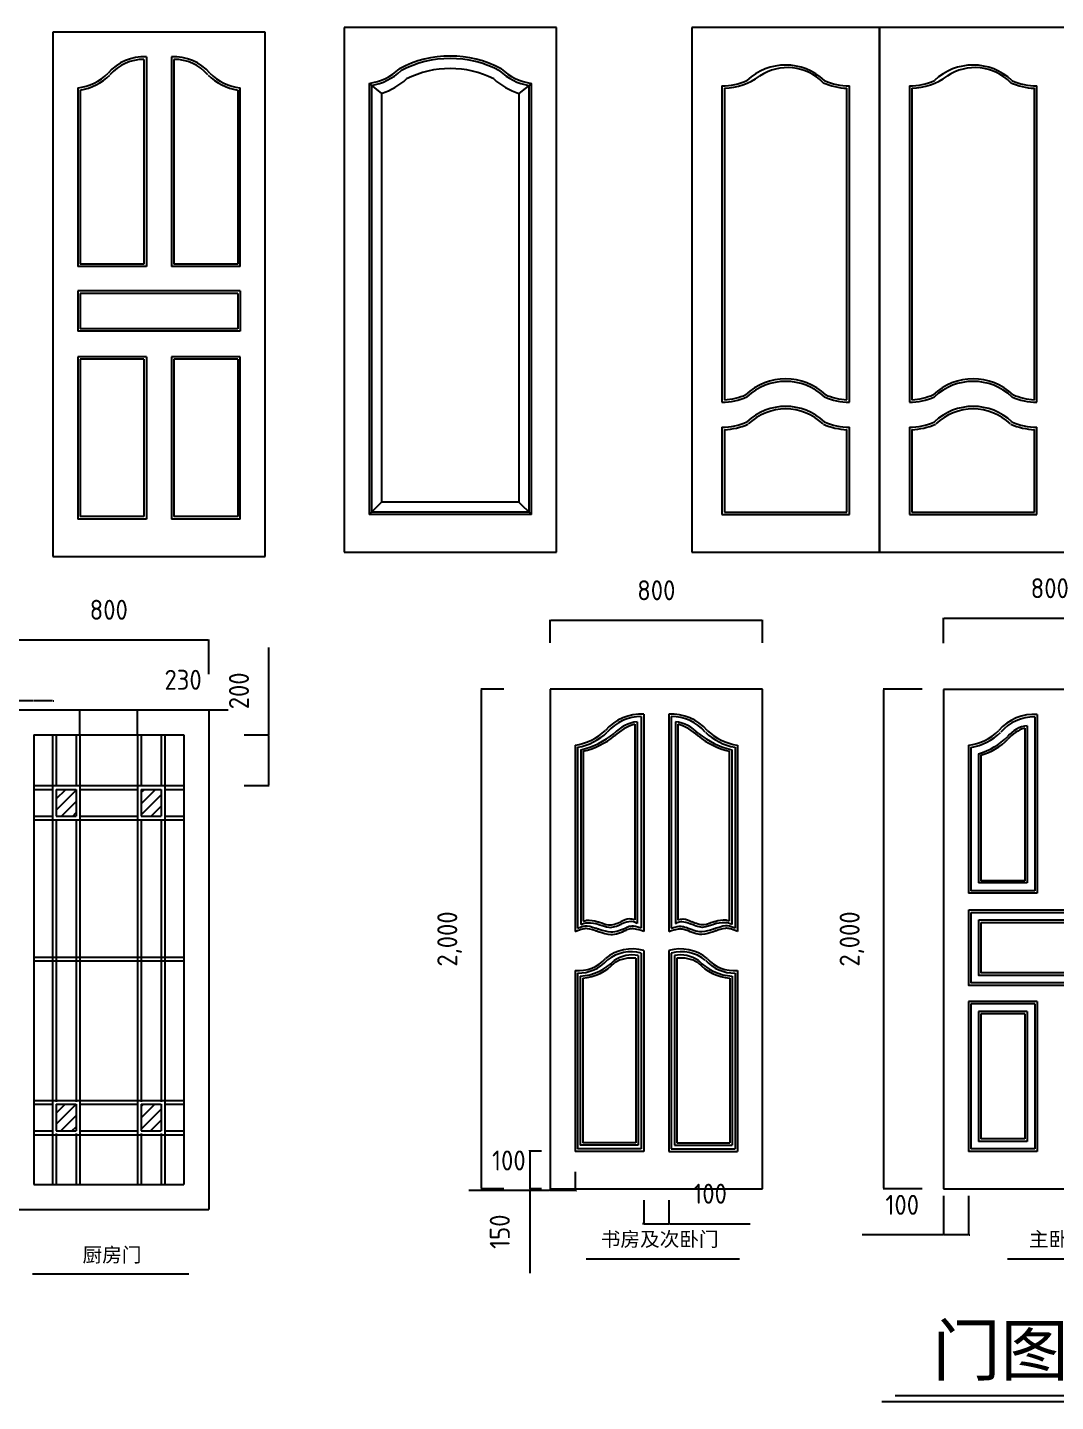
# Model space of a CAD drawing. Extents: x -42728 to 99010, y -18674 to 47645.
# Drawn here: x 17772 to 21885, y 516 to 6017 of the extents above; entities that cross this region are included whole.
import ezdxf

# ---------------------------------------------------------------- set-up
doc = ezdxf.new("R2010")
doc.units = 0
doc.header["$LTSCALE"] = 100
doc.header["$MEASUREMENT"] = 0
doc.layers.get('0').update_dxf_attribs({"linetype": 'CONTINUOUS'})
doc.layers.get('DEFPOINTS').update_dxf_attribs({"linetype": 'CONTINUOUS'})
for name, color, linetype in [('CUANG', 4, 'CONTINUOUS'), ('DIMIAN', 8, 'CONTINUOUS'), ('JIAJU', 7, 'CONTINUOUS'), ('家具', 223, 'CONTINUOUS')]:
    doc.layers.add(name, color=color, linetype=linetype)
doc.styles.get("Standard").update_dxf_attribs({"font": 'ISOCP'})
doc.dimstyles.get("Standard").update_dxf_attribs({"dimtxt": 2.5, "dimasz": 2.5, "dimexe": 1.25, "dimexo": 0.625, "dimtad": 1, "dimdec": 4, "dimdsep": 46, "dimlunit": 6, "dimtxsty": 'Standard', "dimcen": 2.5, "dimadec": 0, "dimazin": 0, "dimtfac": 1, "dimtdec": 4, "dimtmove": 0, "dimatfit": 3, "dimfxl": 1, "dimtolj": 1, "dimtzin": 0, "dimarcsym": 0})

# ---------------------------------------------------------------- blocks, each defined once
blk = doc.blocks.new('*D695')
at = {"color": 0, "linetype": 'ByBlock', "transparency": 16777216}
for p, q in [((10768.9, 1105.9), (10768.9, 1206.5)), ((10771.4, 1205.3), (10996.4, 1205.3)), ((10998.9, 1105.9), (10998.9, 1206.5)), ((10998.9, 1205.3), (11361.4, 1205.3))]:
    blk.add_line(p, q, dxfattribs=at)
for points in [[(10771.4, 1205.7), (10771.4, 1204.9), (10768.9, 1205.3)], [(10996.4, 1205.7), (10996.4, 1204.9), (10998.9, 1205.3)]]:
    blk.add_solid(points, dxfattribs=at)
at = {"layer": 'DEFPOINTS', "color": 0, "linetype": 'ByBlock', "transparency": 16777216}
for p in [(10998.9, 1205.3), (10768.9, 1105.3), (10998.9, 1105.3)]:
    blk.add_point(p, dxfattribs=at)
at = {"color": 0, "linetype": 'ByBlock', "transparency": 16777216, "insert": (11181.4, 1325.3), "char_height": 80, "attachment_point": 5}
blk.add_mtext('\\A1;230', dxfattribs=at)
blk = doc.blocks.new('*D682')
at = {"color": 0, "linetype": 'ByBlock', "transparency": 16777216}
for p, q in [((10483.9, 1205.9), (10483.9, 1345.5)), ((10486.4, 1344.3), (11281.4, 1344.3)), ((11283.9, 1205.9), (11283.9, 1345.5))]:
    blk.add_line(p, q, dxfattribs=at)
for points in [[(10486.4, 1344.7), (10486.4, 1343.8), (10483.9, 1344.3)], [(11281.4, 1344.7), (11281.4, 1343.8), (11283.9, 1344.3)]]:
    blk.add_solid(points, dxfattribs=at)
at = {"layer": 'DEFPOINTS', "color": 0, "linetype": 'ByBlock', "transparency": 16777216}
for p in [(11283.9, 1344.3), (10483.9, 1205.3), (11283.9, 1205.3)]:
    blk.add_point(p, dxfattribs=at)
at = {"color": 0, "linetype": 'ByBlock', "transparency": 16777216, "insert": (10883.9, 1464.3), "char_height": 80, "attachment_point": 5}
blk.add_mtext('\\A1;800', dxfattribs=at)
blk = doc.blocks.new('*D694')
at = {"color": 0, "linetype": 'ByBlock', "transparency": 16777216}
for p, q in [((10581.4, 1105.3), (10285.6, 1105.3)), ((10583.9, 1105.9), (10583.9, 1106.5)), ((10658.9, 1105.3), (10583.9, 1105.3)), ((10658.9, 1105.9), (10658.9, 1106.5)), ((10661.4, 1105.3), (10663.9, 1105.3))]:
    blk.add_line(p, q, dxfattribs=at)
for points in [[(10581.4, 1105.7), (10581.4, 1104.9), (10583.9, 1105.3)], [(10661.4, 1105.7), (10661.4, 1104.9), (10658.9, 1105.3)]]:
    blk.add_solid(points, dxfattribs=at)
at = {"layer": 'DEFPOINTS', "color": 0, "linetype": 'ByBlock', "transparency": 16777216}
for p in [(10583.9, 1105.3), (10583.9, 1105.3), (10658.9, 1105.3)]:
    blk.add_point(p, dxfattribs=at)
at = {"color": 0, "linetype": 'ByBlock', "transparency": 16777216, "insert": (10432.2, 1225.3), "char_height": 80, "attachment_point": 5}
blk.add_mtext('\\A1;75', dxfattribs=at)
blk = doc.blocks.new('*D696')
at = {"color": 0, "linetype": 'ByBlock', "transparency": 16777216}
for p, q in [((11524.9, 1105.3), (11524.9, 1454.4)), ((11425.5, 1105.3), (11526.1, 1105.3)), ((11524.9, 904.1), (11524.9, 1102.8)), ((11425.5, 901.6), (11526.1, 901.6))]:
    blk.add_line(p, q, dxfattribs=at)
for points in [[(11524.5, 1102.8), (11525.3, 1102.8), (11524.9, 1105.3)], [(11524.5, 904.1), (11525.3, 904.1), (11524.9, 901.6)]]:
    blk.add_solid(points, dxfattribs=at)
at = {"layer": 'DEFPOINTS', "color": 0, "linetype": 'ByBlock', "transparency": 16777216}
for p in [(11424.9, 1105.3), (11524.9, 1105.3), (11424.9, 901.6)]:
    blk.add_point(p, dxfattribs=at)
at = {"color": 0, "linetype": 'ByBlock', "transparency": 16777216, "insert": (11404.9, 1281.1), "char_height": 80, "attachment_point": 5, "rotation": 90}
blk.add_mtext('\\A1;200', dxfattribs=at)
blk = doc.blocks.new('*D702')
at = {"color": 0, "linetype": 'ByBlock', "transparency": 16777216}
for p, q in [((19471.6, 1825.4), (19316.8, 1825.4)), ((19318, 1822.9), (19318, -172.1)), ((19471.6, -174.6), (19316.8, -174.6))]:
    blk.add_line(p, q, dxfattribs=at)
for points in [[(19317.6, 1822.9), (19318.4, 1822.9), (19318, 1825.4)], [(19317.6, -172.1), (19318.4, -172.1), (19318, -174.6)]]:
    blk.add_solid(points, dxfattribs=at)
at = {"layer": 'DEFPOINTS', "color": 0, "linetype": 'ByBlock', "transparency": 16777216}
for p in [(19472.2, 1825.4), (19318, -174.6), (19472.2, -174.6)]:
    blk.add_point(p, dxfattribs=at)
at = {"color": 0, "linetype": 'ByBlock', "transparency": 16777216, "insert": (19191.3, 825.4), "char_height": 80, "attachment_point": 5, "rotation": 90}
blk.add_mtext('\\A1;2,000', dxfattribs=at)
blk = doc.blocks.new('*D701')
at = {"color": 0, "linetype": 'ByBlock', "transparency": 16777216}
for p, q in [((17897.6, 1825.4), (17806.8, 1825.4)), ((17808, 1822.9), (17808, -172.1)), ((17897.6, -174.6), (17806.8, -174.6))]:
    blk.add_line(p, q, dxfattribs=at)
for points in [[(17807.6, 1822.9), (17808.4, 1822.9), (17808, 1825.4)], [(17807.6, -172.1), (17808.4, -172.1), (17808, -174.6)]]:
    blk.add_solid(points, dxfattribs=at)
at = {"layer": 'DEFPOINTS', "color": 0, "linetype": 'ByBlock', "transparency": 16777216}
for p in [(17898.3, 1825.4), (17808, -174.6), (17898.3, -174.6)]:
    blk.add_point(p, dxfattribs=at)
at = {"color": 0, "linetype": 'ByBlock', "transparency": 16777216, "insert": (17681.3, 825.4), "char_height": 80, "attachment_point": 5, "rotation": 90}
blk.add_mtext('\\A1;2,000', dxfattribs=at)
blk = doc.blocks.new('*D705')
at = {"color": 0, "linetype": 'ByBlock', "transparency": 16777216}
for p, q in [((17997.6, -24.6), (17948.9, -24.6)), ((17950.1, -22.1), (17950.1, -19.6)), ((17950.1, -24.6), (17950.1, -174.6)), ((17997.6, -174.6), (17948.9, -174.6)), ((17950.1, -177.1), (17950.1, -513))]:
    blk.add_line(p, q, dxfattribs=at)
for points in [[(17949.7, -22.1), (17950.5, -22.1), (17950.1, -24.6)], [(17949.7, -177.1), (17950.5, -177.1), (17950.1, -174.6)]]:
    blk.add_solid(points, dxfattribs=at)
at = {"layer": 'DEFPOINTS', "color": 0, "linetype": 'ByBlock', "transparency": 16777216}
for p in [(17998.3, -24.6), (17950.1, -174.6), (17998.3, -174.6)]:
    blk.add_point(p, dxfattribs=at)
at = {"color": 0, "linetype": 'ByBlock', "transparency": 16777216, "insert": (17830.1, -346.3), "char_height": 80, "attachment_point": 5, "rotation": 90}
blk.add_mtext('\\A1;150', dxfattribs=at)
blk = doc.blocks.new('*D704')
at = {"color": 0, "linetype": 'ByBlock', "transparency": 16777216}
for p, q in [((17898.3, 336.9), (17898.3, 261.3)), ((17998.3, 336.9), (17998.3, 261.3)), ((17895.8, 262.5), (17573.3, 262.5)), ((17998.3, 262.5), (17898.3, 262.5)), ((18000.8, 262.5), (18003.3, 262.5))]:
    blk.add_line(p, q, dxfattribs=at)
for points in [[(17895.8, 262.9), (17895.8, 262.1), (17898.3, 262.5)], [(18000.8, 262.9), (18000.8, 262.1), (17998.3, 262.5)]]:
    blk.add_solid(points, dxfattribs=at)
at = {"layer": 'DEFPOINTS', "color": 0, "linetype": 'ByBlock', "transparency": 16777216}
for p in [(17898.3, 337.5), (17998.3, 337.5), (17898.3, 262.5)]:
    blk.add_point(p, dxfattribs=at)
at = {"color": 0, "linetype": 'ByBlock', "transparency": 16777216, "insert": (17733.3, 382.5), "char_height": 80, "attachment_point": 5}
blk.add_mtext('\\A1;100', dxfattribs=at)
blk = doc.blocks.new('*D706')
at = {"color": 0, "linetype": 'ByBlock', "transparency": 16777216}
for p, q in [((18273.3, -25.3), (18273.3, -120.4)), ((18373.3, -25.3), (18373.3, -120.4)), ((18270.8, -119.1), (18268.3, -119.1)), ((18273.3, -119.1), (18373.3, -119.1)), ((18375.8, -119.1), (18698.3, -119.1))]:
    blk.add_line(p, q, dxfattribs=at)
for points in [[(18270.8, -118.7), (18270.8, -119.5), (18273.3, -119.1)], [(18375.8, -118.7), (18375.8, -119.5), (18373.3, -119.1)]]:
    blk.add_solid(points, dxfattribs=at)
at = {"layer": 'DEFPOINTS', "color": 0, "linetype": 'ByBlock', "transparency": 16777216}
for p in [(18273.3, -24.6), (18373.3, -24.6), (18373.3, -119.1)]:
    blk.add_point(p, dxfattribs=at)
at = {"color": 0, "linetype": 'ByBlock', "transparency": 16777216, "insert": (18538.3, 0.9), "char_height": 80, "attachment_point": 5}
blk.add_mtext('\\A1;100', dxfattribs=at)
blk = doc.blocks.new('*D707')
at = {"color": 0, "linetype": 'ByBlock', "transparency": 16777216}
for p, q in [((19472.2, -25.3), (19472.2, -182.5)), ((19572.2, -25.3), (19572.2, -182.5)), ((19469.7, -181.3), (19147.2, -181.3)), ((19572.2, -181.3), (19472.2, -181.3)), ((19574.7, -181.3), (19577.2, -181.3))]:
    blk.add_line(p, q, dxfattribs=at)
for points in [[(19469.7, -180.8), (19469.7, -181.7), (19472.2, -181.3)], [(19574.7, -180.8), (19574.7, -181.7), (19572.2, -181.3)]]:
    blk.add_solid(points, dxfattribs=at)
at = {"layer": 'DEFPOINTS', "color": 0, "linetype": 'ByBlock', "transparency": 16777216}
for p in [(19472.2, -24.6), (19572.2, -24.6), (19472.2, -181.3)]:
    blk.add_point(p, dxfattribs=at)
at = {"color": 0, "linetype": 'ByBlock', "transparency": 16777216, "insert": (19307.2, -61.3), "char_height": 80, "attachment_point": 5}
blk.add_mtext('\\A1;100', dxfattribs=at)
blk = doc.blocks.new('*D698')
at = {"color": 0, "linetype": 'ByBlock', "transparency": 16777216}
for p, q in [((15330.9, 2879.6), (15330.9, 2971.5)), ((16180.9, 2879.6), (16180.9, 2971.5)), ((15333.4, 2970.2), (16178.4, 2970.2))]:
    blk.add_line(p, q, dxfattribs=at)
for points in [[(15333.4, 2970.6), (15333.4, 2969.8), (15330.9, 2970.2)], [(16178.4, 2970.6), (16178.4, 2969.8), (16180.9, 2970.2)]]:
    blk.add_solid(points, dxfattribs=at)
at = {"layer": 'DEFPOINTS', "color": 0, "linetype": 'ByBlock', "transparency": 16777216}
for p in [(16180.9, 2970.2), (15330.9, 2879), (16180.9, 2879)]:
    blk.add_point(p, dxfattribs=at)
at = {"color": 0, "linetype": 'ByBlock', "transparency": 16777216, "insert": (15755.9, 3090.2), "char_height": 80, "attachment_point": 5}
blk.add_mtext('\\A1;800', dxfattribs=at)
blk = doc.blocks.new('*D699')
at = {"color": 0, "linetype": 'ByBlock', "transparency": 16777216}
for p, q in [((16904.9, 2879), (16904.9, 2979.7)), ((16907.4, 2978.5), (17752.4, 2978.5)), ((17754.9, 2879), (17754.9, 2979.7))]:
    blk.add_line(p, q, dxfattribs=at)
for points in [[(16907.4, 2978.9), (16907.4, 2978), (16904.9, 2978.5)], [(17752.4, 2978.9), (17752.4, 2978), (17754.9, 2978.5)]]:
    blk.add_solid(points, dxfattribs=at)
at = {"layer": 'DEFPOINTS', "color": 0, "linetype": 'ByBlock', "transparency": 16777216}
for p in [(17754.9, 2978.5), (16904.9, 2878.4), (17754.9, 2878.4)]:
    blk.add_point(p, dxfattribs=at)
at = {"color": 0, "linetype": 'ByBlock', "transparency": 16777216, "insert": (17329.9, 3098.5), "char_height": 80, "attachment_point": 5}
blk.add_mtext('\\A1;800', dxfattribs=at)
blk = doc.blocks.new('A$C55FE6591')
at = {"layer": 'DIMIAN'}
for p, q in [((12089.2, 2053.2), (12089.2, 1234.1)), ((12209.2, 2052.9), (12209.2, 1234.1)), ((11834.2, 1930.6), (11834.2, 1234.1)), ((12464.2, 1930.6), (12464.2, 1234.1)), ((12989.5, 1957.3), (13039.5, 1917.3)), ((12999.5, 1948.7), (12999.5, 241.1)), ((13639.5, 1957.3), (13589.5, 1917.3)), ((13629.5, 1948.7), (13629.5, 241.1)), ((12089.2, 1234.1), (11834.2, 1234.1)), ((12464.2, 1234.1), (12209.2, 1234.1)), ((11834.2, 1116.5), (11834.2, 974.8)), ((12464.2, 1116.5), (11834.2, 1116.5)), ((12464.2, 1116.5), (12464.2, 974.8)), ((12464.2, 974.8), (11834.2, 974.8)), ((11834.2, 852.9), (11834.2, 222.9)), ((12089.2, 852.9), (11834.2, 852.9)), ((12089.2, 852.9), (12089.2, 222.9)), ((12209.2, 852.9), (12209.2, 222.9)), ((12464.2, 852.9), (12209.2, 852.9)), ((12464.2, 852.9), (12464.2, 222.9)), ((13039.5, 281.1), (12989.5, 231.1)), ((13589.5, 281.1), (13639.5, 231.1)), ((12089.2, 222.9), (11834.2, 222.9)), ((12464.2, 222.9), (12209.2, 222.9)), ((13629.5, 241.1), (12999.5, 241.1))]:
    blk.add_line(p, q, dxfattribs=at)
for centre, radius, start, end in [((12087.9, 1875.4), 177.9, 89.6041, 139.2768), ((12210.4, 1875.4), 177.9, 40.7232, 90.3959), ((13314.5, 1632.5), 424.3, 62.2292, 117.7708), ((11796.1, 2151.9), 224.6, 279.7635, 314.148), ((12502.3, 2151.9), 224.6, 225.852, 260.2365), ((12961.4, 2170.1), 224.6, 279.7635, 313.779), ((13667.6, 2170.1), 224.6, 226.221, 260.2365)]:
    blk.add_arc(centre, radius, start, end, dxfattribs=at)
at = {"layer": 'JIAJU'}
for p, q in [((11724.2, 2162.9), (11724.2, 62.9)), ((12574.2, 2162.9), (11724.2, 2162.9)), ((12574.2, 62.9), (12574.2, 2162.9)), ((12889.5, 2181.1), (12889.5, 81.1)), ((13739.5, 2181.1), (12889.5, 2181.1)), ((13739.5, 81.1), (13739.5, 2181.1)), ((12099.2, 2062.9), (12099.2, 1224.1)), ((12199.2, 2062.9), (12199.2, 1224.1)), ((11824.2, 1939.2), (11824.2, 1224.1)), ((12474.2, 1224.1), (12474.2, 1939.2)), ((12989.5, 1957.3), (12989.5, 231.1)), ((13639.5, 231.1), (13639.5, 1957.3)), ((13039.5, 1917.3), (13039.5, 281.1)), ((13589.5, 1917.3), (13589.5, 281.1)), ((12099.2, 1224.1), (11824.2, 1224.1)), ((12474.2, 1224.1), (12199.2, 1224.1)), ((11824.2, 1126.5), (11824.2, 964.8)), ((12474.2, 1126.5), (11824.2, 1126.5)), ((12474.2, 1126.5), (12474.2, 964.8)), ((12474.2, 964.8), (11824.2, 964.8)), ((11824.2, 862.9), (11824.2, 212.9)), ((12099.2, 862.9), (11824.2, 862.9)), ((12099.2, 862.9), (12099.2, 212.9)), ((12199.2, 862.9), (12199.2, 212.9)), ((12474.2, 862.9), (12199.2, 862.9)), ((12474.2, 212.9), (12474.2, 862.9)), ((13589.5, 281.1), (13039.5, 281.1)), ((13639.5, 231.1), (12989.5, 231.1)), ((12099.2, 212.9), (11824.2, 212.9)), ((12474.2, 212.9), (12199.2, 212.9)), ((11724.2, 62.9), (12574.2, 62.9)), ((12889.5, 81.1), (13739.5, 81.1))]:
    blk.add_line(p, q, dxfattribs=at)
for centre, radius, start, end in [((12087.9, 1875.4), 187.9, 86.5733, 139.2768), ((12210.4, 1875.4), 187.9, 40.7232, 93.4267), ((13314.5, 1632.5), 434.3, 62.0405, 117.9595), ((11796.1, 2151.9), 214.6, 277.521, 314.148), ((12502.3, 2151.9), 214.6, 225.852, 262.479), ((12961.4, 2170.1), 214.6, 277.521, 314.148), ((13314.5, 1632.5), 384.3, 63.0125, 116.9875), ((13667.6, 2170.1), 214.6, 225.852, 262.479), ((12961.4, 2170.1), 264.6, 287.164, 312.4817), ((13667.6, 2170.1), 264.6, 227.5183, 252.836)]:
    blk.add_arc(centre, radius, start, end, dxfattribs=at)
blk = doc.blocks.new('SM-7')
at = {"layer": 'CUANG'}
for p, q in [((-620, -243.2), (-620, -1489.7)), ((-130, -1489.7), (-130, -243.2)), ((130, -243.2), (130, -1489.7)), ((620, -1489.7), (620, -243.2)), ((-620, -1609.7), (-620, -1940)), ((-130, -1940), (-130, -1609.7)), ((130, -1609.7), (130, -1940)), ((620, -1940), (620, -1609.7)), ((-620, -1940), (-130, -1940)), ((130, -1940), (620, -1940))]:
    blk.add_line(p, q, dxfattribs=at)
for centre, radius, start, end in [((-367.4, -357.6), 197.5, 43.8003, 124.4916), ((382.6, -357.6), 197.5, 43.8003, 124.4916), ((-632, 20.4), 263.9, 272.6044, 305.3612), ((118, 20.4), 263.9, 272.6044, 305.3612), ((-118, 20.4), 263.9, 246.1193, 267.3956), ((632, 20.4), 263.9, 246.1193, 267.3956), ((-375, -1640.6), 234, 46.6829, 133.3171), ((375, -1640.6), 234, 46.6829, 133.3171), ((-632, -1246.1), 243.9, 272.8181, 293.6875), ((-118, -1246.1), 243.9, 246.3125, 267.1819), ((118, -1246.1), 243.9, 272.8181, 293.6875), ((632, -1246.1), 243.9, 246.3125, 267.1819), ((-375, -1741.7), 215.1, 45.9916, 134.0084), ((375, -1741.7), 215.1, 45.9916, 134.0084), ((-632, -1346.1), 263.9, 272.6044, 293.6875), ((-118, -1346.1), 263.9, 246.3125, 267.3956), ((118, -1346.1), 263.9, 272.6044, 293.6875), ((632, -1346.1), 263.9, 246.3125, 267.3956)]:
    blk.add_arc(centre, radius, start, end, dxfattribs=at)
at = {"layer": 'JIAJU'}
for p, q in [((-750, 0), (-750, -2100)), ((0, 0), (-750, 0)), ((750, 0), (0, 0)), ((0, 0), (0, -2100)), ((0, -2100), (0, 0)), ((750, -2100), (750, 0)), ((-630, -233.5), (-630, -1500)), ((-120, -1500), (-120, -233.5)), ((120, -233.5), (120, -1500)), ((630, -1500), (630, -233.5)), ((-630, -1600), (-630, -1950)), ((-120, -1950), (-120, -1600)), ((120, -1600), (120, -1950)), ((630, -1950), (630, -1600)), ((-630, -1950), (-120, -1950)), ((120, -1950), (630, -1950)), ((-750, -2100), (0, -2100)), ((0, -2100), (750, -2100))]:
    blk.add_line(p, q, dxfattribs=at)
for centre, radius, start, end in [((-375, -374.6), 224.6, 46.3492, 133.6508), ((375, -374.6), 224.6, 46.3492, 133.6508), ((-632, 20.4), 253.9, 270.4491, 293.6875), ((-118, 20.4), 253.9, 246.3125, 269.5509), ((118, 20.4), 253.9, 270.4491, 293.6875), ((632, 20.4), 253.9, 246.3125, 269.5509), ((-375, -1641.1), 224.6, 46.3492, 133.6508), ((375, -1641.1), 224.6, 46.3492, 133.6508), ((-632, -1246.1), 253.9, 270.4491, 293.6875), ((-118, -1246.1), 253.9, 246.3125, 269.5509), ((118, -1246.1), 253.9, 270.4491, 293.6875), ((632, -1246.1), 253.9, 246.3125, 269.5509), ((-375, -1741.1), 224.6, 46.3492, 133.6508), ((375, -1741.1), 224.6, 46.3492, 133.6508), ((-632, -1346.1), 253.9, 270.4491, 293.6875), ((-118, -1346.1), 253.9, 246.3125, 269.5509), ((118, -1346.1), 253.9, 270.4491, 293.6875), ((632, -1346.1), 253.9, 246.3125, 269.5509)]:
    blk.add_arc(centre, radius, start, end, dxfattribs=at)
blk = doc.blocks.new('A$C3C0C0747')
at = {"layer": 'JIAJU'}
blk.add_blockref('SM-7', (750, 2120.3), dxfattribs=at)
blk = doc.blocks.new('A$C1E4D3377')
at = {"layer": '家具'}
h = blk.add_hatch(dxfattribs=at)
h.set_pattern_fill('ANSI31', color=3, scale=10, style=0)
h.set_pattern_definition([(45, (-13178.884, -9907.147), (-22.45064, 22.45064), [])])
h.paths.add_polyline_path([(5283.31176, 1042.10986), (5363.31176, 1042.10986), (5363.31176, 1149.15329), (5283.31176, 1149.15329)])
h.paths.add_polyline_path([(5023.31176, 1149.15329), (4943.31176, 1149.15329), (4943.31176, 1042.10986), (5023.31176, 1042.10986)])
h.paths.add_polyline_path([(4943.31176, 2409.52603), (4943.31176, 2302.4826), (5023.31176, 2302.4826), (5023.31176, 2409.52603)])
h.paths.add_polyline_path([(5363.31176, 2409.52603), (5283.31176, 2409.52603), (5283.31176, 2302.4826), (5363.31176, 2302.4826)])
at = {"layer": '家具', "color": 3}
for p, q in [((4753.31176, 2728.2124), (5553.31176, 2728.2124)), ((5553.31176, 2728.2124), (5553.31176, 728.2124)), ((4853.31176, 2628.2124), (4853.31176, 828.2124)), ((4853.31176, 2628.2124), (5453.31176, 2628.2124)), ((4928.31176, 2628.2124), (4928.31176, 1723.54562)), ((4943.31176, 2628.2124), (4943.31176, 2424.52603)), ((5023.31176, 2628.2124), (5023.31176, 2424.52603)), ((5038.31176, 2628.2124), (5038.31176, 1723.54562)), ((5268.31176, 2628.2124), (5268.31176, 1723.54562)), ((5283.31176, 2628.2124), (5283.31176, 2424.52603)), ((5363.31176, 2628.2124), (5363.31176, 2424.52603)), ((5378.31176, 2628.2124), (5378.31176, 1723.54562)), ((5453.31176, 2628.2124), (5453.31176, 828.2124)), ((4853.31176, 2424.52603), (5453.31176, 2424.52603)), ((4853.31176, 2409.52603), (4928.31176, 2409.52603)), ((4943.31176, 2409.52603), (4943.31176, 2302.4826)), ((4943.31176, 2409.52603), (5023.31176, 2409.52603)), ((5023.31176, 2409.52603), (5023.31176, 2302.4826)), ((5038.31176, 2409.52603), (5268.31176, 2409.52603)), ((5283.31176, 2409.52603), (5363.31176, 2409.52603)), ((5283.31176, 2409.52603), (5283.31176, 2302.4826)), ((5363.31176, 2409.52603), (5363.31176, 2302.4826)), ((5378.31176, 2409.52603), (5453.31176, 2409.52603)), ((4853.31176, 2302.4826), (4928.31176, 2302.4826)), ((4853.31176, 2287.4826), (5453.31176, 2287.4826)), ((4943.31176, 2302.4826), (5023.31176, 2302.4826)), ((4943.31176, 2287.4826), (4943.31176, 1723.54562)), ((5023.31176, 2287.4826), (5023.31176, 1723.54562)), ((5038.31176, 2302.4826), (5268.31176, 2302.4826)), ((5283.31176, 2302.4826), (5363.31176, 2302.4826)), ((5283.31176, 2287.4826), (5283.31176, 1723.54562)), ((5363.31176, 2287.4826), (5363.31176, 1723.54562)), ((5378.31176, 2302.4826), (5453.31176, 2302.4826)), ((4853.31176, 1738.54562), (5453.31176, 1738.54562)), ((4853.31176, 1723.54562), (5453.31176, 1723.54562)), ((4928.31176, 1723.54562), (4928.31176, 828.2124)), ((4943.31176, 1723.54562), (4943.31176, 1159.15329)), ((5023.31176, 1723.54562), (5023.31176, 1159.15329)), ((5038.31176, 1723.54562), (5038.31176, 828.2124)), ((5268.31176, 1723.54562), (5268.31176, 828.2124)), ((5283.31176, 1723.54562), (5283.31176, 1159.15329)), ((5363.31176, 1723.54562), (5363.31176, 1159.15329)), ((5378.31176, 1723.54562), (5378.31176, 828.2124)), ((4853.31176, 1164.15329), (5453.31176, 1164.15329)), ((4853.31176, 1149.15329), (4928.31176, 1149.15329)), ((4943.31176, 1149.15329), (4943.31176, 1042.10986)), ((4943.31176, 1149.15329), (5023.31176, 1149.15329)), ((5023.31176, 1149.15329), (5023.31176, 1042.10986)), ((5038.31176, 1149.15329), (5268.31176, 1149.15329)), ((5283.31176, 1149.15329), (5363.31176, 1149.15329)), ((5283.31176, 1149.15329), (5283.31176, 1042.10986)), ((5363.31176, 1149.15329), (5363.31176, 1042.10986)), ((5378.31176, 1149.15329), (5453.31176, 1149.15329)), ((4853.31176, 1042.10986), (4928.31176, 1042.10986)), ((4853.31176, 1027.10986), (5453.31176, 1027.10986)), ((4943.31176, 1042.10986), (5023.31176, 1042.10986)), ((4943.31176, 1032.10986), (4943.31176, 828.2124)), ((5023.31176, 1032.10986), (5023.31176, 828.2124)), ((5038.31176, 1042.10986), (5268.31176, 1042.10986)), ((5283.31176, 1042.10986), (5363.31176, 1042.10986)), ((5283.31176, 1032.10986), (5283.31176, 828.2124)), ((5363.31176, 1032.10986), (5363.31176, 828.2124)), ((5378.31176, 1042.10986), (5453.31176, 1042.10986)), ((4853.31176, 828.2124), (5453.31176, 828.2124)), ((4753.31176, 728.2124), (5553.31176, 728.2124)), ((4847.97851, 470.5875), (5473.72423, 470.5875))]:
    blk.add_line(p, q, dxfattribs=at)
at = {"layer": '家具', "color": 3, "insert": (5048.5712, 575.21139), "char_height": 57.6, "width": 1369.6065792, "attachment_point": 1}
blk.add_mtext('\\f宋体|b0|i0|c134|p2;厨房门', dxfattribs=at)
for base, p1, p2, picture, middle, set_off in [((5553.31176, 3008.57011), (4753.31176, 2869.59463), (5553.31176, 2869.59463), '*D682', (5153.31176, 3128.57011), (-5730.59195, 1664.3174)), ((4853.31176, 2764.32081), (4928.31176, 2764.32081), (4853.31176, 2764.32081), '*D694', (4701.6451, 2884.32081), (-5730.59195, 1659.04358)), ((5268.31176, 2728.2124), (5038.31176, 2628.2124), (5268.31176, 2628.2124), '*D695', (5450.81176, 2848.2124), (-5730.59195, 1522.93517))]:
    dim = blk.add_linear_dim(base=base, p1=p1, p2=p2, dimstyle='Standard')
    dim.commit()
    dim.dimension.update_dxf_attribs({"geometry": picture, "text_midpoint": middle, "insert": set_off})
dim = blk.add_linear_dim(base=(5794.30729, 2628.2124), p1=(5694.30729, 2424.52603), p2=(5694.30729, 2628.2124), angle=90, text='200', dimstyle='Standard')
dim.commit()
dim.dimension.update_dxf_attribs({"geometry": '*D696', "text_midpoint": (5674.30729, 2804.04573), "insert": (-5730.59195, 1522.93517)})
blk = doc.blocks.new('A$C17B8312A')
at = {"layer": '家具', "color": 3}
for p, q in [((448.57874, 2851.54345), (448.57874, 851.54345)), ((1298.57874, 2851.54345), (448.57874, 2851.54345)), ((1298.57874, 851.54345), (1298.57874, 2851.54345)), ((2022.55902, 2850.91845), (2022.55902, 851.54345)), ((2872.55902, 2850.91845), (2022.55902, 2850.91845)), ((823.57874, 2751.54345), (823.57874, 1881.41406)), ((923.57874, 2751.54345), (923.57874, 1881.41406)), ((2397.55902, 2750.91845), (2397.55902, 2034.6944)), ((787.25072, 2711.6842), (787.25072, 1927.86376)), ((797.22934, 2721.61561), (797.22934, 1914.14462)), ((813.57874, 2741.87508), (813.57874, 1894.6944)), ((933.57874, 2741.87508), (933.57874, 1894.6944)), ((949.92815, 2721.61561), (949.92815, 1914.14462)), ((959.90676, 2711.6842), (959.90676, 1927.86376)), ((2347.55902, 2695.69031), (2347.55902, 2084.6944)), ((2357.53764, 2705.62171), (2357.53764, 2075.8724)), ((2387.55902, 2741.25008), (2387.55902, 2044.6944)), ((548.57874, 2627.80423), (548.57874, 1882.14024)), ((558.57874, 2619.21122), (558.57874, 1894.6944)), ((571.48888, 2608.55697), (571.48888, 1910.24464)), ((581.48888, 2603.11189), (581.48888, 1922.74082)), ((1165.66861, 2603.11189), (1165.66861, 1922.74082)), ((1175.66861, 2608.55697), (1175.66861, 1910.24464)), ((1188.57874, 2619.21122), (1188.57874, 1894.6944)), ((1198.57874, 2627.80423), (1198.57874, 1882.14024)), ((2122.55902, 2627.17923), (2122.55902, 2034.6944)), ((2132.55902, 2618.58622), (2132.55902, 2044.6944)), ((2162.55902, 2592.56308), (2162.55902, 2075.8724)), ((2172.55902, 2587.11799), (2172.55902, 2084.6944)), ((2387.55902, 2044.6944), (2132.55902, 2044.6944)), ((2357.53764, 2075.8724), (2162.55902, 2075.8724)), ((2347.55902, 2084.6944), (2172.55902, 2084.6944)), ((2397.55902, 2034.6944), (2122.55902, 2034.6944)), ((791.25435, 1774.45583), (791.25435, 1036.17075)), ((801.25435, 1785.11994), (801.25435, 1026.17075)), ((813.57874, 1795.48715), (813.57874, 1011.54345)), ((823.57874, 1805.15551), (823.57874, 1001.54345)), ((923.57874, 1805.15551), (923.57874, 1001.54345)), ((933.57874, 1795.48715), (933.57874, 1011.54345)), ((945.90314, 1785.11994), (945.90314, 1026.17075)), ((955.90314, 1774.45583), (955.90314, 1036.17075)), ((548.57874, 1725.80689), (548.57874, 1001.54345)), ((558.57874, 1714.94295), (558.57874, 1011.54345)), ((1188.57874, 1714.94295), (1188.57874, 1011.54345)), ((1198.57874, 1725.80689), (1198.57874, 1001.54345)), ((569.56252, 1702.67935), (569.56252, 1026.17075)), ((579.56252, 1694.22967), (579.56252, 1036.17075)), ((1167.59496, 1694.22967), (1167.59496, 1036.17075)), ((1177.59496, 1702.67935), (1177.59496, 1026.17075)), ((2122.55902, 1601.54345), (2122.55902, 1001.54345)), ((2397.55902, 1601.54345), (2122.55902, 1601.54345)), ((2397.55902, 1601.54345), (2397.55902, 1001.54345)), ((2132.55902, 1591.54345), (2132.55902, 1011.54345)), ((2387.55902, 1591.54345), (2132.55902, 1591.54345)), ((2162.55902, 1561.54345), (2162.55902, 1041.54345)), ((2357.55902, 1561.54345), (2162.55902, 1561.54345)), ((2172.55902, 1551.54345), (2172.55902, 1051.54345)), ((2347.55902, 1551.54345), (2172.55902, 1551.54345)), ((2347.55902, 1551.54345), (2347.55902, 1051.54345)), ((2357.55902, 1561.54345), (2357.55902, 1041.54345)), ((2387.55902, 1591.54345), (2387.55902, 1011.54345)), ((2347.55902, 1051.54345), (2172.55902, 1051.54345)), ((823.57874, 1001.54345), (548.57874, 1001.54345)), ((813.57874, 1011.54345), (558.57874, 1011.54345)), ((801.25435, 1026.17075), (569.56252, 1026.17075)), ((791.25435, 1036.17075), (579.56252, 1036.17075)), ((923.57874, 1001.54345), (1198.57874, 1001.54345)), ((933.57874, 1011.54345), (1188.57874, 1011.54345)), ((945.90314, 1026.17075), (1177.59496, 1026.17075)), ((955.90314, 1036.17075), (1167.59496, 1036.17075)), ((2397.55902, 1001.54345), (2122.55902, 1001.54345)), ((2387.55902, 1011.54345), (2132.55902, 1011.54345)), ((2357.55902, 1041.54345), (2162.55902, 1041.54345)), ((448.57874, 851.54345), (1298.57874, 851.54345)), ((2022.55902, 851.54345), (2872.55902, 851.54345)), ((593.28166, 571.47222), (1205.8268, 571.47222)), ((2278.13101, 571.47222), (2689.16601, 571.47222)), ((1776.34303, 0.00007), (2784.18769, 0.00007)), ((1828.95812, 24.59544), (2732.43006, 24.59544))]:
    blk.add_line(p, q, dxfattribs=at)
for points in [[(2123.80822, 1968.28178), (2771.11224, 1968.28178), (2771.11224, 1665.52505), (2123.80822, 1665.52505)], [(2133.80822, 1958.28178), (2761.11224, 1958.28178), (2761.11224, 1675.52505), (2133.80822, 1675.52505)], [(2163.80822, 1928.28178), (2731.11224, 1928.28178), (2731.11224, 1705.52505), (2163.80822, 1705.52505)], [(2173.80822, 1918.28178), (2721.11224, 1918.28178), (2721.11224, 1715.52505), (2173.80822, 1715.52505)]]:
    blk.add_lwpolyline(points, close=True, dxfattribs=at)
for centre, radius, start, end in [((812.34984, 2564.01536), 187.86396, 86.57330642, 139.27679399), ((934.80764, 2564.01536), 187.86396, 40.72320601, 93.42669358), ((2386.33013, 2563.39036), 187.86396, 86.57330642, 139.27679399), ((812.34984, 2564.01536), 177.86396, 89.60412833, 139.27679399), ((818.88102, 2566.78333), 156.33883, 97.96059688, 136.52201423), ((838.42189, 2531.92382), 186.9018, 105.88970423, 134.85173756), ((934.80764, 2564.01536), 177.86396, 40.72320601, 90.39587167), ((928.27646, 2566.78333), 156.33883, 43.47798577, 82.03940312), ((908.73559, 2531.92382), 186.9018, 45.14826244, 74.11029577), ((2386.33013, 2563.39036), 177.86396, 89.60412833, 139.27679399), ((2372.32163, 2587.75806), 118.78723, 97.14944149, 141.45507332), ((2386.33013, 2563.39036), 137.86396, 106.33346312, 140.08745062), ((520.48712, 2840.57853), 214.62069, 277.52100485, 314.1479569), ((520.48712, 2840.57853), 224.62069, 279.76351688, 314.1479569), ((483.61454, 2956.67749), 359.0401, 284.16693996, 308.15687097), ((505.22538, 2917.04879), 323.06732, 283.65415586, 308.56013871), ((1241.93211, 2917.04879), 323.06732, 231.43986129, 256.34584414), ((1263.54294, 2956.67749), 359.0401, 231.84312903, 255.83306004), ((1226.67037, 2840.57853), 224.62069, 225.8520431, 260.23648312), ((1226.67037, 2840.57853), 214.62069, 225.8520431, 262.47899515), ((2094.4674, 2839.95353), 214.62069, 277.52100485, 314.1479569), ((2094.4674, 2839.95353), 224.62069, 279.76351688, 314.1479569), ((2073.09165, 2876.86637), 298.04828, 287.46826155, 313.80853718), ((2094.4674, 2839.95353), 264.62069, 287.16400113, 314.69539422), ((562.76982, 1867.40864), 142.31107, 264.27702631, 318.87741762), ((560.56796, 1871.73044), 156.80011, 269.27310613, 317.91560723), ((556.40305, 1908.01172), 205.75363, 273.66699446, 316.41270685), ((776.28529, 1644.85685), 167.12969, 73.56218287, 129.50194952), ((773.6598, 1645.85516), 154.86527, 75.06247821, 128.35918961), ((776.33987, 1659.46832), 128.09785, 78.78473497, 123.60864501), ((774.20616, 1647.99585), 127.60395, 82.3221914, 121.99024909), ((970.87219, 1644.85685), 167.12969, 50.49805048, 106.43781713), ((973.49768, 1645.85516), 154.86527, 51.64081039, 104.93752179), ((970.81762, 1659.46832), 128.09785, 56.39135499, 101.21526503), ((972.95133, 1647.99585), 127.60395, 58.00975091, 97.6778086), ((1190.75444, 1908.01172), 205.75363, 223.58729315, 266.33300554), ((1186.58952, 1871.73044), 156.80011, 222.08439277, 270.72689387), ((1184.38767, 1867.40864), 142.31107, 221.12258238, 275.72297369), ((558.26744, 1899.0424), 205.91682, 275.93590997, 316.08545532), ((1188.89004, 1899.0424), 205.91682, 223.91454468, 264.06409003)]:
    blk.add_arc(centre, radius, start, end, dxfattribs=at)
for points in [[(581.48888, 1922.74082), (594.65928, 1926.47083), (638.94075, 1920.81039)], [(787.25072, 1927.86376), (766.28856, 1931.97113), (731.08999, 1920.43302)], [(959.90676, 1927.86376), (980.86892, 1931.97113), (1016.06749, 1920.43302)], [(1165.66861, 1922.74082), (1152.4982, 1926.47083), (1108.21673, 1920.81039)], [(633.08374, 1884.60028), (644.39336, 1880.91925), (691.03833, 1869.99248), (753.16985, 1887.20881)], [(633.82303, 1894.57292), (645.13266, 1890.89188), (691.77762, 1879.96512), (753.90914, 1897.18144)], [(638.94075, 1920.81039), (646.50291, 1918.68213), (682.37166, 1908.35731), (731.08999, 1920.43302)], [(640.46247, 1910.92684), (648.02462, 1908.79859), (683.89337, 1898.47377), (732.61171, 1910.54948)], [(1113.33445, 1894.57292), (1102.02483, 1890.89188), (1055.37986, 1879.96512), (993.24834, 1897.18144)], [(1114.07375, 1884.60028), (1102.76412, 1880.91925), (1056.11915, 1869.99248), (993.98764, 1887.20881)], [(1106.69502, 1910.92684), (1099.13286, 1908.79859), (1063.26411, 1898.47377), (1014.54577, 1910.54948)], [(1108.21673, 1920.81039), (1100.65458, 1918.68213), (1064.78583, 1908.35731), (1016.06749, 1920.43302)]]:
    blk.add_spline(points, degree=3, dxfattribs=at)
for points, knots in [([(548.57874, 1882.14024), (577.20717, 1892.32973), (593.94199, 1898.80649), (627.73998, 1886.01546), (633.08374, 1884.60028)], [2.6584863283, 2.6584863283, 2.6584863283, 2.6584863283, 26.5563840716, 54.3309026188, 54.3309026188, 54.3309026188, 54.3309026188]), ([(558.57874, 1894.6944), (576.91267, 1901.87677), (593.62036, 1909.18063), (628.47927, 1895.9881), (633.82303, 1894.57292)], [1.0364912865, 1.0364912865, 1.0364912865, 1.0364912865, 26.5563840716, 54.3309026188, 54.3309026188, 54.3309026188, 54.3309026188]), ([(571.48888, 1910.24464), (579.69468, 1913.34284), (596.8369, 1919.58979), (631.37124, 1913.8948), (640.46247, 1910.92684)], [1.0364912865, 1.0364912865, 1.0364912865, 1.0364912865, 26.5563840716, 54.3309026188, 54.3309026188, 54.3309026188, 54.3309026188]), ([(797.22934, 1914.14462), (787.42274, 1918.7559), (770.44007, 1925.66237), (739.78714, 1913.5169), (732.61171, 1910.54948)], [4.7570393229, 4.7570393229, 4.7570393229, 4.7570393229, 35.4525247325, 57.9146840355, 57.9146840355, 57.9146840355, 57.9146840355]), ([(823.57874, 1881.41406), (790.37621, 1892.00232), (778.46936, 1894.95925), (761.00151, 1890.33906), (753.16985, 1887.20881)], [5.6076904413, 5.6076904413, 5.6076904413, 5.6076904413, 35.4525247325, 57.9146840355, 57.9146840355, 57.9146840355, 57.9146840355]), ([(813.57874, 1894.6944), (791.5013, 1901.87677), (779.49272, 1905.00702), (761.7408, 1900.31169), (753.90914, 1897.18144)], [4.7570393229, 4.7570393229, 4.7570393229, 4.7570393229, 35.4525247325, 57.9146840355, 57.9146840355, 57.9146840355, 57.9146840355]), ([(923.57874, 1881.41406), (956.78128, 1892.00232), (968.68813, 1894.95925), (986.15598, 1890.33906), (993.98764, 1887.20881)], [5.6076904413, 5.6076904413, 5.6076904413, 5.6076904413, 35.4525247325, 57.9146840355, 57.9146840355, 57.9146840355, 57.9146840355]), ([(933.57874, 1894.6944), (955.65618, 1901.87677), (967.66476, 1905.00702), (985.41669, 1900.31169), (993.24834, 1897.18144)], [4.7570393229, 4.7570393229, 4.7570393229, 4.7570393229, 35.4525247325, 57.9146840355, 57.9146840355, 57.9146840355, 57.9146840355]), ([(949.92815, 1914.14462), (959.73474, 1918.7559), (976.71742, 1925.66237), (1007.37035, 1913.5169), (1014.54577, 1910.54948)], [4.7570393229, 4.7570393229, 4.7570393229, 4.7570393229, 35.4525247325, 57.9146840355, 57.9146840355, 57.9146840355, 57.9146840355]), ([(1175.66861, 1910.24464), (1167.4628, 1913.34284), (1150.32058, 1919.58979), (1115.78625, 1913.8948), (1106.69502, 1910.92684)], [1.0364912865, 1.0364912865, 1.0364912865, 1.0364912865, 26.5563840716, 54.3309026188, 54.3309026188, 54.3309026188, 54.3309026188]), ([(1188.57874, 1894.6944), (1170.24482, 1901.87677), (1153.53712, 1909.18063), (1118.67821, 1895.9881), (1113.33445, 1894.57292)], [1.0364912865, 1.0364912865, 1.0364912865, 1.0364912865, 26.5563840716, 54.3309026188, 54.3309026188, 54.3309026188, 54.3309026188]), ([(1198.57874, 1882.14024), (1169.95031, 1892.32973), (1153.2155, 1898.80649), (1119.41751, 1886.01546), (1114.07375, 1884.60028)], [2.6584863283, 2.6584863283, 2.6584863283, 2.6584863283, 26.5563840716, 54.3309026188, 54.3309026188, 54.3309026188, 54.3309026188])]:
    blk.add_open_spline(points, degree=3, knots=knots, dxfattribs=at)
at = {"layer": '家具', "color": 3, "attachment_point": 1}
for s, insert, char_height, width in [('\\f宋体|b0|i0|c134|p2;书房及次卧门', (651.38225, 678.72464), 57.6, 1369.6065792), ('\\f宋体|b0|i0|c134|p2;主卧门', (2364.21911, 678.72464), 57.6, 1369.6065792), ('\\f宋体|b0|i0|c134|p2;门图', (1978.20307, 305.36839), 200, 4755.5784)]:
    blk.add_mtext(s, dxfattribs=dict(at, insert=insert, char_height=char_height, width=width))
for base, p1, p2, picture, middle in [((2872.55902, 3135.88792), (2022.55902, 3035.7962), (2872.55902, 3035.7962), '*D699', (2447.55902, 3255.88792)), ((1298.57874, 3127.63761), (448.57874, 3036.4212), (1298.57874, 3036.4212), '*D698', (873.57874, 3247.63761))]:
    dim = blk.add_linear_dim(base=base, p1=p1, p2=p2, text='800', dimstyle='Standard')
    dim.commit()
    dim.dimension.update_dxf_attribs({"geometry": picture, "text_midpoint": middle, "insert": (-14882.32517, 157.42902)})
for base, p1, p2, picture, middle, set_off in [((173.33335, 851.54345), (263.57289, 2851.54345), (263.57289, 851.54345), '*D701', (46.66669, 1851.54345), (-17634.68176, 1026.17621)), ((1782.93972, 851.54345), (1937.17172, 2851.54345), (1937.17172, 851.54345), '*D702', (1656.27306, 1851.54345), (-17535.06321, 1026.17621)), ((367.22155, 851.54345), (415.34456, 1001.54345), (415.34456, 851.54345), '*D705', (247.22155, 679.87678), (-17582.91009, 1026.17621))]:
    dim = blk.add_linear_dim(base=base, p1=p1, p2=p2, angle=90, dimstyle='Standard')
    dim.commit()
    dim.dimension.update_dxf_attribs({"geometry": picture, "text_midpoint": middle, "insert": set_off})
for base, p1, p2, picture, middle, set_off in [((448.57874, 844.9261), (548.57874, 919.90787), (448.57874, 919.90787), '*D704', (283.57874, 964.9261), (-17449.67591, 582.40891)), ((923.57874, 711.79598), (823.57874, 806.28587), (923.57874, 806.28587), '*D706', (1088.57874, 831.79598), (-17449.67591, 830.91864)), ((2022.55902, 667.41913), (2122.55902, 824.03647), (2022.55902, 824.03647), '*D707', (1857.55902, 787.41913), (-17449.67591, 848.66924))]:
    dim = blk.add_linear_dim(base=base, p1=p1, p2=p2, dimstyle='Standard')
    dim.commit()
    dim.dimension.update_dxf_attribs({"geometry": picture, "text_midpoint": middle, "insert": set_off})

msp = doc.modelspace()

# ---------------------------------------------------------------- block references
for name, p in [('A$C55FE6591', (6148.49791, 3835.94486)), ('A$C3C0C0747', (20430.0567, 3896.35401)), ('A$C1E4D3377', (12943.41473, 557.29033)), ('A$C17B8312A', (19413.91662, 516.3125))]:
    msp.add_blockref(name, p)

doc.saveas('drawing.dxf')
